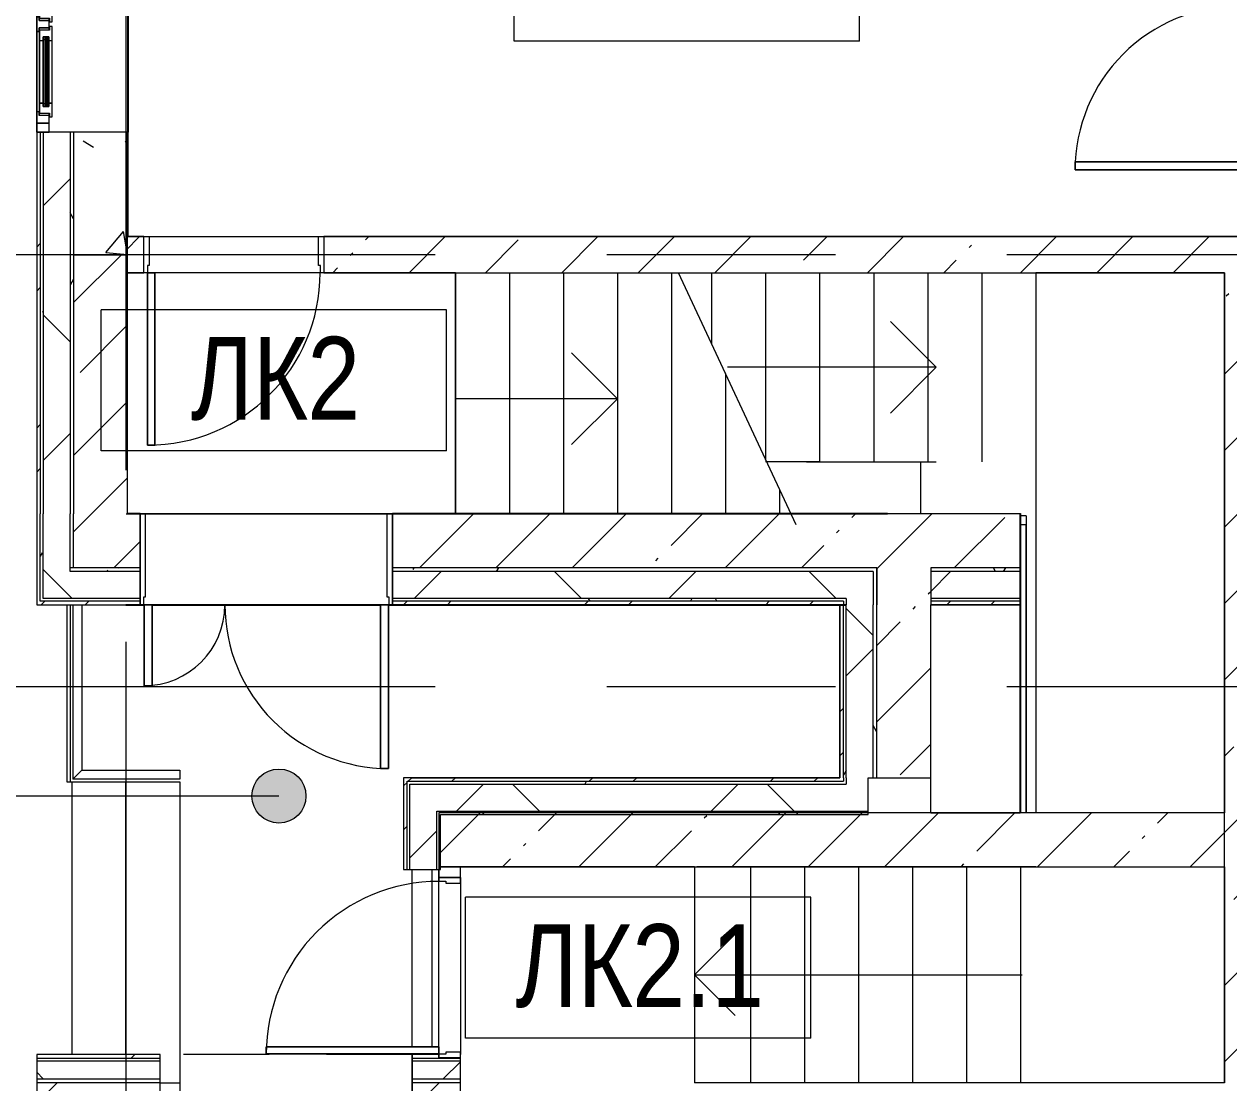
# Model space of a CAD drawing. Header units: millimetres. Extents: x 46431 to 216095, y -43515 to 31605.
# Drawn here: x 56767 to 63457, y 3917 to 9798 of the extents above; entities that cross this region are included whole.
import ezdxf

# ---------------------------------------------------------------- set-up
doc = ezdxf.new("R2010")
doc.units = ezdxf.units.MM
doc.linetypes.add('Осевые', pattern=[6350, 1270, -952.5, 3175, -952.5])
doc.linetypes.add('Сверху', pattern=[793.75, 476.25, -317.5])
for name, color, linetype, lineweight in [('Высотные отметки', 7, 'Continuous', 9), ('Двери', 7, 'Continuous', 9), ('Каркас_Импост', 7, 'Continuous', 9), ('Контуры', 7, 'Continuous', 9), ('Линии подступенков-1', 7, 'Continuous', 9), ('Линии свеса', 7, 'Continuous', 9), ('Марки вырезов', 7, 'Continuous', 9), ('Марки помещений', 7, 'Continuous', 9), ('Общие ребра', 7, 'Continuous', 9), ('Ограждение', 7, 'Continuous', 9), ('Окна', 7, 'Continuous', 9), ('Окна-1', 7, 'Continuous', 18), ('Оси-2', 7, 'Осевые', 9), ('Остекление', 7, 'Continuous', 9), ('Панель', 7, 'Continuous', 9), ('Перекрытия', 7, 'Continuous', 9), ('Поручни', 7, 'Continuous', 9), ('Сверху', 7, 'Сверху', 9), ('Стены', 7, 'Continuous', 9), ('Стены-1', 7, 'Continuous', 18), ('Фундамент несущей конструкции', 7, 'Continuous', 9), ('Черная _1 сплошная', 7, 'Continuous', 9), ('Штриховка разреза-3', 7, 'Continuous', 9)]:
    doc.layers.add(name, color=color, linetype=linetype, lineweight=lineweight)
doc.layers.add('Окна-2', color=7, linetype='Continuous', lineweight=9, true_color=0x804000)
doc.styles.add('Arial Narrow_1', font='Arial Narrow.ttf', dxfattribs={"height": 460})
pattern_1 = [(45, (0, 0), (-424.264, 424.264), [600, -100, 20, -100]), (45, (0, 424), (-424.264, 424.264), [])]
pattern_2 = [(45, (0, 0), (-502.894, 502.894), []), (45, (0, 762), (-502.894, 502.894), [])]
pattern_3 = [(0, (0, 0), (812.8, 203.2), [67.056, -542.544, 67.056, -542.544, -3251.2]), (0, (0, 0), (812.8, 203.2), [-1219.2, 67.056, -1152.144, 67.056, -542.544, -1422.4]), (0, (0, 0), (812.8, 203.2), [-3048, 67.056, -339.344, 67.056, -948.944]), (120, (304.8, 101.6), (-582.37636, 602.30545), [67.056, -542.544, 67.056, -542.544, -3251.2]), (120, (304.8, 101.6), (-582.37636, 602.30545), [-1219.2, 67.056, -1152.144, 67.056, -542.544, -1422.4]), (120, (304.8, 101.6), (-582.37636, 602.30545), [-3048, 67.056, -339.344, 67.056, -948.944]), (240, (406.4, 508), (-230.42364, -805.50545), [67.056, -542.544, 67.056, -542.544, -3251.2]), (240, (406.4, 508), (-230.42364, -805.50545), [-1219.2, 67.056, -1152.144, 67.056, -542.544, -1422.4]), (240, (406.4, 508), (-230.42364, -805.50545), [-3048, 67.056, -339.344, 67.056, -948.944])]
pattern_4 = [(45, (0, 0), (-707.107, 707.107), []), (135, (0, 0), (-707.107, -707.107), [])]

# ---------------------------------------------------------------- blocks, each defined once
blk = doc.blocks.new('Стена наружная на отм_-10_450 - Стена наружная на отм_-10_450-507337-План 1-го этажа на отм_ -6_000')
at = {"layer": 'Фундамент несущей конструкции'}
for p, q in [((57031.6, 5589.1), (57031.6, 4074.6)), ((57331.6, 4074.6), (57331.6, 5589.1))]:
    blk.add_line(p, q, dxfattribs=at)
blk = doc.blocks.new('M_Дверь-Проем - 1400 x 2100 mm-4670838-План 1-го этажа на отм_ -6_000')
at = {"layer": 'Сверху'}
for p, q in [((-708.2, 187.5), (691.8, 187.5)), ((-708.2, -187.5), (691.8, -187.5))]:
    blk.add_line(p, q, dxfattribs=at)
blk = doc.blocks.new('Дверь - Однопольная_наруж__стемалит - ДН7_21х10-8182541-План 1-го этажа на отм_ -6_000')
at = {"layer": 'Двери'}
for p, q in [((-439, 1018), (-479, 1018)), ((-479, 1018), (-479, 60)), ((-439, 60), (-439, 1018)), ((-479, 60), (-439, 60))]:
    blk.add_line(p, q, dxfattribs=at)
blk.add_arc((-479, 60), 958, 360, 90, dxfattribs=at)
at = {"layer": 'Каркас_Импост'}
for p, q in [((-480, 60), (-500, 60)), ((-500, 60), (-500, -60)), ((-480, 20), (-480, 60)), ((-470, 20), (-480, 20)), ((-470, -60), (-470, 20)), ((480, 20), (470, 20)), ((470, 20), (470, -60)), ((500, 60), (480, 60)), ((480, 60), (480, 20)), ((500, -60), (500, 60)), ((-500, -60), (-470, -60)), ((470, -60), (500, -60))]:
    blk.add_line(p, q, dxfattribs=at)
at = {"layer": 'Панель'}
for p, q in [((-479, 1018), (-439, 1018)), ((-479, 60), (-479, 1018)), ((-439, 1018), (-439, 60)), ((-439, 60), (-479, 60))]:
    blk.add_line(p, q, dxfattribs=at)
blk = doc.blocks.new('Дверь - Полуторная_наруж__остекленная - ДН5_21-14-8102253-План 1-го этажа на отм_ -6_000')
at = {"layer": 'Двери'}
for p, q in [((-634, 1161.5), (-679, 1161.5)), ((-679, 1161.5), (-679, 252.5)), ((-634, 252.5), (-634, 1161.5)), ((634, 252.5), (634, 701.5)), ((634, 701.5), (679, 701.5)), ((679, 701.5), (679, 252.5)), ((-679, 252.5), (-634, 252.5)), ((679, 252.5), (634, 252.5))]:
    blk.add_line(p, q, dxfattribs=at)
for centre, radius, start, end in [((-679, 252.5), 909, 360, 90), ((679, 252.5), 449, 90, 180)]:
    blk.add_arc(centre, radius, start, end, dxfattribs=at)
at = {"layer": 'Каркас_Импост'}
for p, q in [((-680, 252.5), (-700, 252.5)), ((-700, 252.5), (-700, -252.5)), ((-680, 207.5), (-680, 252.5)), ((-670, 207.5), (-680, 207.5)), ((-670, -252.5), (-670, 207.5)), ((680, 207.5), (670, 207.5)), ((670, 207.5), (670, -252.5)), ((700, 252.5), (680, 252.5)), ((680, 252.5), (680, 207.5)), ((700, -252.5), (700, 252.5)), ((-700, -252.5), (-670, -252.5)), ((670, -252.5), (700, -252.5))]:
    blk.add_line(p, q, dxfattribs=at)
at = {"layer": 'Панель'}
for p, q in [((-679, 1161.5), (-634, 1161.5)), ((-679, 252.5), (-679, 1161.5)), ((-634, 1161.5), (-634, 252.5)), ((634, 701.5), (634, 252.5)), ((679, 701.5), (634, 701.5)), ((679, 252.5), (679, 701.5)), ((-634, 252.5), (-679, 252.5)), ((634, 252.5), (679, 252.5))]:
    blk.add_line(p, q, dxfattribs=at)
blk = doc.blocks.new('Окно 2-Распашное - Один переплет с многокамерным стеклопакетом - 30674-99 - ОК-1 1200-1800-V13-План 1-го этажа на отм_ -6_000')
at = {"layer": 'Каркас_Импост'}
for p, q in [((-550, 252.5), (-550, 182.5)), ((-487, 252.5), (-550, 252.5)), ((-507, 182.5), (-507, 238.5)), ((-507, 238.5), (-487, 238.5)), ((-21, 238.5), (-507, 238.5)), ((-507, 182.5), (-507, 238.5)), ((-438, 236.5), (-495, 236.5)), ((-495, 236.5), (-495, 180.5)), ((-487, 238.5), (-487, 252.5)), ((-487, 252.5), (-41, 252.5)), ((-487, 238.5), (-487, 252.5)), ((-41, 238.5), (-487, 238.5)), ((-458, 184.5), (-458, 216.5)), ((-458, 216.5), (-438, 216.5)), ((-70, 216.5), (-458, 216.5)), ((-458, 216.5), (-458, 184.5)), ((-438, 216.5), (-438, 236.5)), ((-90, 236.5), (-438, 236.5)), ((-438, 236.5), (-438, 216.5)), ((-438, 216.5), (-90, 216.5)), ((-33, 236.5), (-90, 236.5)), ((-90, 236.5), (-90, 216.5)), ((-90, 236.5), (-90, 216.5)), ((-90, 216.5), (-70, 216.5)), ((-70, 216.5), (-70, 184.5)), ((-70, 216.5), (-70, 184.5)), ((41, 252.5), (-41, 252.5)), ((-41, 252.5), (-41, 238.5)), ((-41, 238.5), (-41, 252.5)), ((-41, 238.5), (-21, 238.5)), ((-33, 180.5), (-33, 236.5)), ((-21, 238.5), (-21, 182.5)), ((-21, 182.5), (-21, 238.5)), ((21, 182.5), (21, 238.5)), ((21, 238.5), (41, 238.5)), ((21, 238.5), (21, 182.5)), ((507, 238.5), (21, 238.5)), ((90, 236.5), (33, 236.5)), ((33, 236.5), (33, 180.5)), ((41, 238.5), (41, 252.5)), ((41, 252.5), (487, 252.5)), ((41, 252.5), (41, 238.5)), ((487, 238.5), (41, 238.5)), ((70, 184.5), (70, 216.5)), ((70, 216.5), (90, 216.5)), ((458, 216.5), (70, 216.5)), ((70, 184.5), (70, 216.5)), ((90, 216.5), (90, 236.5)), ((90, 216.5), (90, 236.5)), ((438, 236.5), (90, 236.5)), ((90, 216.5), (438, 216.5)), ((438, 236.5), (438, 216.5)), ((495, 236.5), (438, 236.5)), ((438, 216.5), (438, 236.5)), ((438, 216.5), (458, 216.5)), ((458, 216.5), (458, 184.5)), ((458, 184.5), (458, 216.5)), ((550, 252.5), (487, 252.5)), ((487, 252.5), (487, 238.5)), ((487, 252.5), (487, 238.5)), ((487, 238.5), (507, 238.5)), ((495, 180.5), (495, 236.5)), ((507, 238.5), (507, 182.5)), ((507, 238.5), (507, 182.5)), ((550, 182.5), (550, 252.5)), ((-550, 182.5), (-507, 182.5)), ((-495, 180.5), (-515, 180.5)), ((-515, 180.5), (-515, 166.5)), ((-515, 166.5), (-438, 166.5)), ((-495, 182.5), (-507, 182.5)), ((-438, 184.5), (-458, 184.5)), ((-458, 184.5), (-70, 184.5)), ((-438, 166.5), (-438, 184.5)), ((-90, 184.5), (-438, 184.5)), ((-438, 184.5), (-438, 166.5)), ((-438, 166.5), (-90, 166.5)), ((-70, 184.5), (-90, 184.5)), ((-90, 184.5), (-90, 166.5)), ((-90, 184.5), (-90, 166.5)), ((-90, 166.5), (-13, 166.5)), ((-21, 182.5), (-33, 182.5)), ((-13, 180.5), (-33, 180.5)), ((-21, 182.5), (21, 182.5)), ((-13, 166.5), (-13, 180.5)), ((33, 180.5), (13, 180.5)), ((13, 180.5), (13, 166.5)), ((13, 166.5), (90, 166.5)), ((33, 182.5), (21, 182.5)), ((90, 184.5), (70, 184.5)), ((70, 184.5), (458, 184.5)), ((90, 166.5), (90, 184.5)), ((90, 166.5), (90, 184.5)), ((438, 184.5), (90, 184.5)), ((90, 166.5), (438, 166.5)), ((458, 184.5), (438, 184.5)), ((438, 184.5), (438, 166.5)), ((438, 166.5), (438, 184.5)), ((438, 166.5), (515, 166.5)), ((507, 182.5), (495, 182.5)), ((515, 180.5), (495, 180.5)), ((507, 182.5), (550, 182.5)), ((515, 166.5), (515, 180.5))]:
    blk.add_line(p, q, dxfattribs=at)
at = {"layer": 'Окна'}
for p, q in [((-437.6, 252.5), (-487, 252.5)), ((-487, 252.5), (-474.6, 252.5)), ((-443, 202.5), (-443, 212.5)), ((-85, 212.5), (-443, 212.5)), ((-443, 202.5), (-85, 202.5)), ((-85, 202.5), (-85, 212.5)), ((-53.3, 252.5), (-41, 252.5)), ((53.3, 252.5), (41, 252.5)), ((85, 202.5), (85, 212.5)), ((85, 212.5), (443, 212.5)), ((443, 202.5), (85, 202.5)), ((438.2, 252.5), (487, 252.5)), ((443, 202.5), (443, 212.5)), ((487, 252.5), (474.8, 252.5)), ((-443, 188.5), (-443, 198.5)), ((-85, 198.5), (-443, 198.5)), ((-443, 188.5), (-85, 188.5)), ((-85, 188.5), (-85, 198.5)), ((85, 188.5), (85, 198.5)), ((85, 198.5), (443, 198.5)), ((443, 188.5), (85, 188.5)), ((443, 188.5), (443, 198.5))]:
    blk.add_line(p, q, dxfattribs=at)
at = {"layer": 'Окна-1'}
for p, q in [((-458, 212.5), (-458, 202.5)), ((-443, 212.5), (-458, 212.5)), ((-458, 202.5), (-443, 202.5)), ((-443, 202.5), (-443, 212.5)), ((-70, 212.5), (-85, 212.5)), ((-85, 212.5), (-85, 202.5)), ((-85, 202.5), (-70, 202.5)), ((-70, 202.5), (-70, 212.5)), ((70, 212.5), (85, 212.5)), ((70, 202.5), (70, 212.5)), ((85, 202.5), (70, 202.5)), ((85, 212.5), (85, 202.5)), ((443, 212.5), (458, 212.5)), ((443, 202.5), (443, 212.5)), ((458, 202.5), (443, 202.5)), ((458, 212.5), (458, 202.5)), ((-458, 198.5), (-458, 188.5)), ((-443, 198.5), (-458, 198.5)), ((-458, 188.5), (-443, 188.5)), ((-443, 188.5), (-443, 198.5)), ((-70, 198.5), (-85, 198.5)), ((-85, 198.5), (-85, 188.5)), ((-85, 188.5), (-70, 188.5)), ((-70, 188.5), (-70, 198.5)), ((70, 198.5), (85, 198.5)), ((70, 188.5), (70, 198.5)), ((85, 188.5), (70, 188.5)), ((85, 198.5), (85, 188.5)), ((443, 198.5), (458, 198.5)), ((443, 188.5), (443, 198.5)), ((458, 188.5), (443, 188.5)), ((458, 198.5), (458, 188.5))]:
    blk.add_line(p, q, dxfattribs=at)
at = {"layer": 'Окна-2'}
for p, q in [((-600, 252.5), (-600, 182.5)), ((-550, 252.5), (-600, 252.5)), ((-550, 182.5), (-550, 252.5)), ((550, 252.5), (-550, 252.5)), ((-550, 182.5), (-550, 252.5)), ((600, 252.5), (550, 252.5)), ((550, 252.5), (550, 182.5)), ((550, 182.5), (550, 252.5)), ((600, 182.5), (600, 252.5)), ((-600, 182.5), (-550, 182.5)), ((-550, 182.5), (-495, 182.5)), ((-33, 182.5), (33, 182.5)), ((495, 182.5), (550, 182.5)), ((550, 182.5), (600, 182.5))]:
    blk.add_line(p, q, dxfattribs=at)
at = {"layer": 'Остекление'}
for p, q in [((-70, 216.5), (-458, 216.5)), ((-458, 216.5), (-458, 212.5)), ((-458, 212.5), (-70, 212.5)), ((-70, 202.5), (-458, 202.5)), ((-458, 202.5), (-458, 198.5)), ((-70, 212.5), (-70, 216.5)), ((-70, 198.5), (-70, 202.5)), ((70, 212.5), (70, 216.5)), ((70, 216.5), (458, 216.5)), ((458, 212.5), (70, 212.5)), ((70, 198.5), (70, 202.5)), ((70, 202.5), (458, 202.5)), ((458, 216.5), (458, 212.5)), ((458, 202.5), (458, 198.5)), ((-458, 198.5), (-70, 198.5)), ((-70, 188.5), (-458, 188.5)), ((-458, 188.5), (-458, 184.5)), ((-458, 184.5), (-70, 184.5)), ((-70, 184.5), (-70, 188.5)), ((458, 198.5), (70, 198.5)), ((70, 184.5), (70, 188.5)), ((70, 188.5), (458, 188.5)), ((458, 184.5), (70, 184.5)), ((458, 188.5), (458, 184.5))]:
    blk.add_line(p, q, dxfattribs=at)
blk = doc.blocks.new('Ограждение - Ограждение-1764873-План 1-го этажа на отм_ -6_000')
at = {"layer": 'Поручни'}
for p, q in [((57036.6, 6572.1), (57086.6, 6572.1)), ((57036.6, 6572.1), (57036.6, 5604.1)), ((57086.6, 6572.1), (57086.6, 5654.1)), ((57036.6, 5604.1), (57086.6, 5654.1)), ((57086.6, 5654.1), (57036.6, 5604.1)), ((57086.6, 5654.1), (57631.6, 5654.1)), ((57631.6, 5654.1), (57631.6, 5604.1)), ((57631.6, 5604.1), (57036.6, 5604.1))]:
    blk.add_line(p, q, dxfattribs=at)
blk = doc.blocks.new('Дверь - Однопольная - ДВ1__21х10-7160107-План 1-го этажа на отм_ -6_000')
at = {"layer": 'Двери'}
for p, q in [((-479, -100), (-439, -100)), ((-479, -1058), (-479, -100)), ((-439, -100), (-439, -1058)), ((-439, -1058), (-479, -1058))]:
    blk.add_line(p, q, dxfattribs=at)
blk.add_arc((-479, -100), 958, 270, 0, dxfattribs=at)
at = {"layer": 'Каркас_Импост'}
for p, q in [((-500, 100), (-470, 100)), ((-500, -100), (-500, 100)), ((-470, 100), (-470, -60)), ((470, 100), (500, 100)), ((470, -60), (470, 100)), ((500, 100), (500, -100)), ((-480, -60), (-480, -100)), ((-470, -60), (-480, -60)), ((480, -60), (470, -60)), ((480, -100), (480, -60)), ((-480, -100), (-500, -100)), ((500, -100), (480, -100))]:
    blk.add_line(p, q, dxfattribs=at)
at = {"layer": 'Панель'}
for p, q in [((-439, -100), (-479, -100)), ((-479, -100), (-479, -1058)), ((-439, -1058), (-439, -100)), ((-479, -1058), (-439, -1058))]:
    blk.add_line(p, q, dxfattribs=at)
blk = doc.blocks.new('Дверь - Полуторная_001 - ДВ20_21-15-7172222-План 1-го этажа на отм_ -6_000')
at = {"layer": 'Двери'}
for p, q in [((-684, 969), (-729, 969)), ((-729, 969), (-729, 60)), ((-684, 60), (-684, 969)), ((684, 60), (684, 609)), ((684, 609), (729, 609)), ((729, 609), (729, 60)), ((-729, 60), (-684, 60)), ((729, 60), (684, 60))]:
    blk.add_line(p, q, dxfattribs=at)
for centre, radius, start, end in [((-729, 60), 909, 360, 90), ((729, 60), 549, 90, 180)]:
    blk.add_arc(centre, radius, start, end, dxfattribs=at)
at = {"layer": 'Каркас_Импост'}
for p, q in [((-730, 60), (-750, 60)), ((-750, 60), (-750, -60)), ((-730, 15), (-730, 60)), ((-720, 15), (-730, 15)), ((-720, -60), (-720, 15)), ((730, 15), (720, 15)), ((720, 15), (720, -60)), ((750, 60), (730, 60)), ((730, 60), (730, 15)), ((750, -60), (750, 60)), ((-750, -60), (-720, -60)), ((720, -60), (750, -60))]:
    blk.add_line(p, q, dxfattribs=at)
at = {"layer": 'Панель'}
for p, q in [((-729, 969), (-684, 969)), ((-729, 60), (-729, 969)), ((-684, 969), (-684, 60)), ((684, 609), (684, 60)), ((729, 609), (684, 609)), ((729, 60), (729, 609)), ((-684, 60), (-729, 60)), ((684, 60), (729, 60))]:
    blk.add_line(p, q, dxfattribs=at)
blk = doc.blocks.new('Марка помещения_Р - Марка помещения-4575829-План 1-го этажа на отм_ -6_000')
at = {"layer": 'Марки помещений'}
for p, q in [((-4.79375, -1.95625), (-4.79375, 1.95625)), ((4.79375, 1.95625), (-4.79375, 1.95625)), ((4.79375, -1.95625), (4.79375, 1.95625)), ((4.79375, -1.95625), (-4.79375, -1.95625))]:
    blk.add_line(p, q, dxfattribs=at)

msp = doc.modelspace()

# ---------------------------------------------------------------- hatches: boundary and pattern name
at = {"layer": 'Высотные отметки'}
h = msp.add_hatch(color=256, dxfattribs=at)
edge = h.paths.add_edge_path(flags=0)
edge.add_arc((58181.7, 5510.4), 150, 0, 360)
at = {"layer": 'Штриховка разреза-3'}
h = msp.add_hatch(dxfattribs=at)
h.set_pattern_fill('FP_3', color=256, style=0, pattern_type=2)
h.set_pattern_definition(pattern_2)
h.paths.add_polyline_path([(56856.6, 8517.1), (56856.6, 9197.1), (56836.6, 9197.1), (56836.6, 8517.1)], flags=0)
h.paths.add_polyline_path([(56856.6, 10397.1), (56856.6, 11017.1), (56836.6, 11017.1), (56836.6, 10397.1)], flags=0)
h = msp.add_hatch(dxfattribs=at)
h.set_pattern_fill('FP_6', color=256, style=0, pattern_type=2)
h.set_pattern_definition(pattern_4)
h.paths.add_polyline_path([(56871.6, 8517.1), (57021.6, 8517.1), (57021.6, 9197.1), (56871.6, 9197.1), (56871.6, 8800.5)], flags=0)
h.paths.add_polyline_path([(57021.6, 10397.1), (57021.6, 11017.1), (56871.6, 11017.1), (56871.6, 10397.1)], flags=0)
h = msp.add_hatch(dxfattribs=at)
h.set_pattern_fill('FP_5', color=256, style=0, pattern_type=2)
h.set_pattern_definition(pattern_3)
h.paths.add_polyline_path([(57041.6, 8517.1), (57041.6, 9197.1), (57021.6, 9197.1), (57021.6, 8517.1)], flags=0)
h.paths.add_polyline_path([(57021.6, 10397.1), (57041.6, 10397.1), (57041.6, 11017.1), (57021.6, 11017.1), (57021.6, 10640.6)], flags=0)
h = msp.add_hatch(dxfattribs=at)
h.set_pattern_fill('FP_7', color=256, style=0, pattern_type=2)
h.set_pattern_definition([(50, (0, 0), (1457.472, -127.512), [152.4, -1676.4]), (355, (0, 0), (-281.942, 1528.454), [121.92, -1341.12]), (100.451, (121.5, -10.6), (1175.54, 1400.933), [129.52, -1424.72]), (46.184, (0, 406.4), (2168.63, -336.34), [228.6, -2514.6]), (96.636, (180.7, 378.4), (1899.22, 1979.42), [194.28, -2137.08]), (351.184, (0, 406.4), (1899.24, 1979.4), [182.88, -2011.68]), (21, (203.2, 304.8), (1212.915, -818.121), [152.4, -1676.4]), (326, (203.2, 304.8), (494.417, 1473.504), [121.92, -1341.12]), (71.451, (304.3, 236.6), (1707.337, 655.37), [129.52, -1424.72]), (37.5, (0, 0), (24.7094, 676.4402), [67.056, -1257.808, 67.056, -1294.384, -1346.2]), (37.5, (0, 0), (24.7094, 676.4402), [-2686.304, 67.056, -1279.144]), (7.5, (0, 0), (534.558, 801.444), [67.056, -709.168, 67.056, -1227.328, -513.08]), (7.5, (0, 0), (534.558, 801.444), [-2070.608, 67.056, -446.024]), (327.5, (-453.14, 0), (1084.7275, -45.831), [67.056, -440.944, 67.056, -1517.904, -2103.12]), (327.5, (-453.14, 0), (1084.7275, -45.831), [-2092.96, 67.056, -2036.064]), (317.5, (-656.3, 0), (1185.035, 203.414), [67.056, -593.344, 67.056, -985.52, -1493.52]), (317.5, (-656.3, 0), (1185.035, 203.414), [-1712.976, 67.056, -1426.464])])
h.paths.add_polyline_path([(57341.6, 8517.1), (57341.6, 9197.1), (57041.6, 9197.1), (57041.6, 8517.1)], flags=0)
h.paths.add_polyline_path([(57291.1, 10397.1), (57341.6, 10397.1), (57341.6, 11017.1), (57041.6, 11017.1), (57041.6, 10397.1)], flags=0)
h = msp.add_hatch(dxfattribs=at)
h.set_pattern_fill('FP_4', color=256, style=0, pattern_type=2)
h.set_pattern_definition(pattern_1)
h.paths.add_polyline_path([(58431.6, 8417.1), (63431.6, 8417.1), (63431.6, 8617.1), (58431.6, 8617.1)], flags=0)
h.paths.add_polyline_path([(57331.6, 8417.1), (57431.6, 8417.1), (57431.6, 8617.1), (57331.6, 8617.1)], flags=0)
h = msp.add_hatch(dxfattribs=at)
h.set_pattern_fill('FP_4', color=256, style=0, pattern_type=2)
h.set_pattern_definition(pattern_1)
h.paths.add_polyline_path([(63606.6, 3717.1), (63631.6, 3717.1), (63631.6, 8617.1), (63431.6, 8617.1), (63431.6, 3717.1), (63506.6, 3717.1)], flags=0)
h = msp.add_hatch(dxfattribs=at)
h.set_pattern_fill('FP_3', color=256, style=0, pattern_type=2)
h.set_pattern_definition(pattern_2)
h.paths.add_polyline_path([(56856.6, 6592.1), (56856.6, 8517.1), (56836.6, 8517.1), (56836.6, 6592.1)], flags=0)
h = msp.add_hatch(dxfattribs=at)
h.set_pattern_fill('FP_5', color=256, style=0, pattern_type=2)
h.set_pattern_definition(pattern_3)
h.paths.add_polyline_path([(56871.6, 6607.1), (56871.6, 8517.1), (56856.6, 8517.1), (56856.6, 6607.1)], flags=0)
h = msp.add_hatch(dxfattribs=at)
h.set_pattern_fill('FP_6', color=256, style=0, pattern_type=2)
h.set_pattern_definition(pattern_4)
h.paths.add_polyline_path([(57021.6, 6757.1), (57021.6, 8517.1), (56871.6, 8517.1), (56871.6, 6757.1)], flags=0)
h = msp.add_hatch(dxfattribs=at)
h.set_pattern_fill('FP_5', color=256, style=0, pattern_type=2)
h.set_pattern_definition(pattern_3)
h.paths.add_polyline_path([(57041.6, 6777.1), (57041.6, 8517.1), (57021.6, 8517.1), (57021.6, 6777.1)], flags=0)
h = msp.add_hatch(dxfattribs=at)
h.set_pattern_fill('FP_4', color=256, style=0, pattern_type=2)
h.set_pattern_definition(pattern_1)
h.paths.add_polyline_path([(57341.6, 7077.1), (57341.6, 8517.1), (57041.6, 8517.1), (57041.6, 7077.1), (57291.1, 7077.1)], flags=0)
h = msp.add_hatch(dxfattribs=at)
h.set_pattern_fill('FP_4', color=256, style=0, pattern_type=2)
h.set_pattern_definition(pattern_1)
h.paths.add_polyline_path([(61801.6, 6777.1), (62297.1, 6777.1), (62297.1, 7077.1), (58811.6, 7077.1), (58811.6, 6777.1), (61529, 6777.1)], flags=0)
h.paths.add_polyline_path([(57291.1, 6777.1), (57411.6, 6777.1), (57411.6, 7077.1), (57041.6, 7077.1), (57041.6, 6777.1)], flags=0)
h = msp.add_hatch(dxfattribs=at)
h.set_pattern_fill('FP_6', color=256, style=0, pattern_type=2)
h.set_pattern_definition(pattern_4)
h.paths.add_polyline_path([(61801.6, 6607.1), (62297.1, 6607.1), (62297.1, 6757.1), (61801.6, 6757.1)], flags=0)
h.paths.add_polyline_path([(60681.4, 6607.1), (61481.6, 6607.1), (61481.6, 6757.1), (58811.6, 6757.1), (58811.6, 6607.1), (59833.9, 6607.1)], flags=0)
h.paths.add_polyline_path([(56871.6, 6607.1), (57411.6, 6607.1), (57411.6, 6757.1), (56871.6, 6757.1)], flags=0)
h = msp.add_hatch(dxfattribs=at)
h.set_pattern_fill('FP_5', color=256, style=0, pattern_type=2)
h.set_pattern_definition(pattern_3)
h.paths.add_polyline_path([(61801.6, 6757.1), (62297.1, 6757.1), (62297.1, 6777.1), (61801.6, 6777.1)], flags=0)
h.paths.add_polyline_path([(57291.1, 6757.1), (57411.6, 6757.1), (57411.6, 6777.1), (57021.6, 6777.1), (57021.6, 6757.1)], flags=0)
h.paths.add_polyline_path([(61501.6, 6757.1), (61501.6, 6777.1), (58811.6, 6777.1), (58811.6, 6757.1), (61481.6, 6757.1)], flags=0)
h = msp.add_hatch(dxfattribs=at)
h.set_pattern_fill('FP_5', color=256, style=0, pattern_type=2)
h.set_pattern_definition(pattern_3)
h.paths.add_polyline_path([(61481.6, 5612.1), (61501.6, 5612.1), (61501.6, 6757.1), (61481.6, 6757.1), (61481.6, 6347)], flags=0)
h = msp.add_hatch(dxfattribs=at)
h.set_pattern_fill('FP_4', color=256, style=0, pattern_type=2)
h.set_pattern_definition(pattern_1)
h.paths.add_polyline_path([(61801.6, 5612.1), (61801.6, 6777.1), (61501.6, 6777.1), (61501.6, 5612.1), (61529, 5612.1)], flags=0)
h = msp.add_hatch(dxfattribs=at)
h.set_pattern_fill('FP_3', color=256, style=0, pattern_type=2)
h.set_pattern_definition(pattern_2)
h.paths.add_polyline_path([(56836.6, 6572.1), (57411.6, 6572.1), (57411.6, 6592.1), (56836.6, 6592.1)], flags=0)
h.paths.add_polyline_path([(62297.1, 6572.1), (62297.1, 6592.1), (61801.6, 6592.1), (61801.6, 6572.1)], flags=0)
h.paths.add_polyline_path([(58811.6, 6572.1), (61316.6, 6572.1), (61316.6, 6592.1), (58811.6, 6592.1)], flags=0)
h = msp.add_hatch(dxfattribs=at)
h.set_pattern_fill('FP_5', color=256, style=0, pattern_type=2)
h.set_pattern_definition(pattern_3)
h.paths.add_polyline_path([(56856.6, 6592.1), (57411.6, 6592.1), (57411.6, 6607.1), (56856.6, 6607.1)], flags=0)
h.paths.add_polyline_path([(62297.1, 6592.1), (62297.1, 6607.1), (61801.6, 6607.1), (61801.6, 6592.1)], flags=0)
h.paths.add_polyline_path([(58811.6, 6592.1), (61331.6, 6592.1), (61331.6, 6607.1), (58811.6, 6607.1)], flags=0)
h = msp.add_hatch(dxfattribs=at)
h.set_pattern_fill('FP_3', color=256, style=0, pattern_type=2)
h.set_pattern_definition(pattern_2)
h.paths.add_polyline_path([(61296.6, 5612.1), (61316.6, 5612.1), (61316.6, 6572.1), (61296.6, 6572.1), (61296.6, 6347)], flags=0)
h = msp.add_hatch(dxfattribs=at)
h.set_pattern_fill('FP_5', color=256, style=0, pattern_type=2)
h.set_pattern_definition(pattern_3)
h.paths.add_polyline_path([(61316.6, 5592.1), (61331.6, 5592.1), (61331.6, 6592.1), (61316.6, 6592.1), (61316.6, 5612.1)], flags=0)
h = msp.add_hatch(dxfattribs=at)
h.set_pattern_fill('FP_6', color=256, style=0, pattern_type=2)
h.set_pattern_definition(pattern_4)
h.paths.add_polyline_path([(61453.7, 5577.1), (61453.7, 5612.1), (61481.6, 5612.1), (61481.6, 6607.1), (61331.6, 6607.1), (61331.6, 5577.1)], flags=0)
h = msp.add_hatch(dxfattribs=at)
h.set_pattern_fill('FP_3', color=256, style=0, pattern_type=2)
h.set_pattern_definition(pattern_2)
h.paths.add_polyline_path([(58873.1, 5102.1), (58893.1, 5102.1), (58893.1, 5612.1), (58873.1, 5612.1), (58873.1, 5120.2)], flags=0)
h = msp.add_hatch(dxfattribs=at)
h.set_pattern_fill('FP_3', color=256, style=0, pattern_type=2)
h.set_pattern_definition(pattern_2)
h.paths.add_polyline_path([(58986.3, 5592.1), (61316.6, 5592.1), (61316.6, 5612.1), (58893.1, 5612.1), (58893.1, 5592.1), (58908.1, 5592.1)], flags=0)
h = msp.add_hatch(dxfattribs=at)
h.set_pattern_fill('FP_5', color=256, style=0, pattern_type=2)
h.set_pattern_definition(pattern_3)
h.paths.add_polyline_path([(59833.9, 5577.1), (61331.6, 5577.1), (61331.6, 5592.1), (58908.1, 5592.1), (58908.1, 5577.1), (59078.1, 5577.1)], flags=0)
h = msp.add_hatch(dxfattribs=at)
h.set_pattern_fill('FP_6', color=256, style=0, pattern_type=2)
h.set_pattern_definition(pattern_4)
h.paths.add_polyline_path([(59058.1, 5102.1), (59058.1, 5577.1), (58908.1, 5577.1), (58908.1, 5102.1), (58986.3, 5102.1)], flags=0)
h = msp.add_hatch(dxfattribs=at)
h.set_pattern_fill('FP_6', color=256, style=0, pattern_type=2)
h.set_pattern_definition(pattern_4)
h.paths.add_polyline_path([(59058.1, 5427.1), (61453.7, 5427.1), (61453.7, 5577.1), (59058.1, 5577.1)], flags=0)
h = msp.add_hatch(dxfattribs=at)
h.set_pattern_fill('FP_5', color=256, style=0, pattern_type=2)
h.set_pattern_definition(pattern_3)
h.paths.add_polyline_path([(59833.9, 5407.1), (61453.7, 5407.1), (61453.7, 5427.1), (59078.1, 5427.1), (59078.1, 5407.1)], flags=0)
h = msp.add_hatch(dxfattribs=at)
h.set_pattern_fill('FP_4', color=256, style=0, pattern_type=2)
h.set_pattern_definition(pattern_1)
h.paths.add_polyline_path([(63431.6, 5117.1), (63429.6, 5417.1), (59069.1, 5417.1), (59069.1, 5117.1), (63224.2, 5117.1)], flags=0)
h = msp.add_hatch(dxfattribs=at)
h.set_pattern_fill('FP_3', color=256, style=0, pattern_type=2)
h.set_pattern_definition(pattern_2)
h.paths.add_polyline_path([(59189.1, 4054.6), (59189.1, 4057.2), (59069.1, 4057.2), (59069.1, 4074.6), (58921.6, 4074.6), (58921.6, 4054.6), (58986.3, 4054.6)], flags=0)
h.paths.add_polyline_path([(56836.6, 4054.6), (57521.6, 4054.6), (57521.6, 4074.6), (56836.6, 4074.6)], flags=0)
h = msp.add_hatch(dxfattribs=at)
h.set_pattern_fill('FP_6', color=256, style=0, pattern_type=2)
h.set_pattern_definition(pattern_4)
h.paths.add_polyline_path([(58986.3, 3939.6), (59189.1, 3939.6), (59189.1, 4039.6), (58921.6, 4039.6), (58921.6, 3939.6)], flags=0)
h.paths.add_polyline_path([(56836.6, 3939.6), (57521.6, 3939.6), (57521.6, 4039.6), (56836.6, 4039.6)], flags=0)
h = msp.add_hatch(dxfattribs=at)
h.set_pattern_fill('FP_4', color=256, style=0, pattern_type=2)
h.set_pattern_definition(pattern_1)
h.paths.add_polyline_path([(59189.1, 3719.6), (59189.1, 3919.6), (58921.6, 3919.6), (58921.6, 3719.6)], flags=0)
h.paths.add_polyline_path([(57021.6, 3719.6), (57521.6, 3719.6), (57521.6, 3919.6), (56836.6, 3919.6), (56836.6, 3719.6)], flags=0)

# ---------------------------------------------------------------- linework, layer by layer
at = {"layer": 'Высотные отметки'}
msp.add_line((58181.7, 5510.4), (55120.2, 5510.4), dxfattribs=at)
msp.add_circle((58181.7, 5510.4), 150, dxfattribs=at)
at = {"layer": 'Контуры'}
for p, q in [((59161.6, 8417.1), (59161.6, 7077.1)), ((59161.6, 8417.1), (60400.8, 8417.1)), ((59161.6, 8417.1), (62384.1, 8417.1)), ((63431.6, 8417.1), (62384.1, 8417.1)), ((62384.1, 8417.1), (62384.1, 7367.1)), ((63431.6, 3917.1), (63431.6, 8417.1)), ((62384.1, 7367.1), (62384.1, 5417.1)), ((57331.6, 5589.1), (57331.6, 5417.1)), ((62301.6, 5117.1), (60501.6, 5117.1)), ((62384.1, 5117.1), (62301.6, 5117.1)), ((62301.6, 3917.1), (62301.6, 5117.1))]:
    msp.add_line(p, q, dxfattribs=at)
at = {"layer": 'Линии подступенков-1'}
for p, q in [((59161.6, 8417.1), (59161.6, 7077.1)), ((59461.6, 8417.1), (59461.6, 7077.1)), ((59761.6, 8417.1), (59761.6, 7077.1)), ((60061.6, 8417.1), (60061.6, 7077.1)), ((60361.6, 8417.1), (60361.6, 7077.1)), ((60584.1, 8417.1), (60584.1, 8024)), ((60884.1, 8417.1), (60884.1, 7380.7)), ((61184.1, 8417.1), (61184.1, 7367.1)), ((61484.1, 8417.1), (61484.1, 7367.1)), ((61784.1, 8417.1), (61784.1, 7367.1)), ((62084.1, 8417.1), (62084.1, 7367.1)), ((62384.1, 8417.1), (62384.1, 7367.1)), ((60661.6, 7857.8), (60661.6, 7077.1)), ((60961.6, 7214.4), (60961.6, 7077.1)), ((60801.6, 3917.1), (60801.6, 5117.1)), ((61101.6, 3917.1), (61101.6, 5117.1)), ((61401.6, 3917.1), (61401.6, 5117.1)), ((61701.6, 3917.1), (61701.6, 5117.1)), ((62001.6, 3917.1), (62001.6, 5117.1)), ((62301.6, 3917.1), (62301.6, 5117.1))]:
    msp.add_line(p, q, dxfattribs=at)
at = {"layer": 'Линии свеса'}
for p, q in [((59461.6, 8417.1), (59461.6, 7077.1)), ((59761.6, 8417.1), (59761.6, 7077.1)), ((60061.6, 8417.1), (60061.6, 7077.1)), ((60361.6, 8417.1), (60361.6, 7077.1)), ((60584.1, 8417.1), (60584.1, 8024)), ((60884.1, 8417.1), (60884.1, 7380.7)), ((61184.1, 8417.1), (61184.1, 7367.1)), ((61484.1, 8417.1), (61484.1, 7367.1)), ((61784.1, 8417.1), (61784.1, 7367.1)), ((60661.6, 7857.8), (60661.6, 7077.1)), ((60961.6, 7214.4), (60961.6, 7077.1)), ((60801.6, 3917.1), (60801.6, 5117.1)), ((61101.6, 3917.1), (61101.6, 5117.1)), ((61401.6, 3917.1), (61401.6, 5117.1)), ((61701.6, 3917.1), (61701.6, 5117.1)), ((62001.6, 3917.1), (62001.6, 5117.1))]:
    msp.add_line(p, q, dxfattribs=at)
at = {"layer": 'Марки вырезов'}
msp.add_line((61053.6, 7017.1), (60400.8, 8417.1), dxfattribs=at)
at = {"layer": 'Общие ребра'}
for p, q in [((56856.6, 9197.1), (56856.6, 8517.1)), ((56871.6, 9197.1), (56871.6, 8517.1)), ((57021.6, 9197.1), (57021.6, 8517.1)), ((57041.6, 9197.1), (57041.6, 8517.1)), ((57341.6, 8617.1), (57341.6, 9197.1)), ((57341.6, 9197.1), (57341.6, 8617.1)), ((57431.6, 8617.1), (57343.6, 8617.1)), ((63431.6, 8617.1), (58431.6, 8617.1)), ((56856.6, 8517.1), (56856.6, 7077.1)), ((56871.6, 8517.1), (56871.6, 7077.1)), ((57021.6, 8517.1), (57021.6, 7077.1)), ((57341.6, 8517.1), (57041.6, 8517.1)), ((57041.6, 8517.1), (57041.6, 7077.1)), ((57041.6, 8517.1), (57341.6, 8517.1)), ((57341.6, 7079.1), (57341.6, 8417.1)), ((57343.6, 8417.1), (57431.6, 8417.1)), ((58431.6, 8417.1), (63430.6, 8417.1)), ((56836.6, 7077.1), (56836.6, 6592.1)), ((56856.6, 6607.1), (56856.6, 7077.1)), ((56871.6, 6757.1), (56871.6, 7077.1)), ((57021.6, 6777.1), (57021.6, 7077.1)), ((57041.6, 6777.1), (57041.6, 7077.1)), ((57341.6, 7079.1), (57341.6, 7077.1)), ((57343.6, 7077.1), (57341.6, 7077.1)), ((57341.6, 7077.1), (57343.6, 7077.1)), ((57411.6, 7077.1), (57343.6, 7077.1)), ((57343.6, 7077.1), (57411.6, 7077.1)), ((61561.6, 7077.1), (58811.6, 7077.1)), ((58811.6, 7077.1), (61561.6, 7077.1)), ((56871.6, 6607.1), (56871.6, 6757.1)), ((57021.6, 6757.1), (57021.6, 6777.1)), ((57411.6, 6757.1), (57021.6, 6757.1)), ((57411.6, 6777.1), (57041.6, 6777.1)), ((61501.6, 6777.1), (58811.6, 6777.1)), ((61481.6, 6757.1), (58811.6, 6757.1)), ((61481.6, 6757.1), (61481.6, 6607.1)), ((61501.6, 6777.1), (61501.6, 6757.1)), ((61501.6, 6757.1), (61501.6, 6572.1)), ((62297.1, 6777.1), (61801.6, 6777.1)), ((61801.6, 6777.1), (61801.6, 6757.1)), ((62297.1, 6757.1), (61801.6, 6757.1)), ((61801.6, 6757.1), (61801.6, 6607.1)), ((56856.6, 6592.1), (56856.6, 6607.1)), ((57411.6, 6592.1), (56856.6, 6592.1)), ((57411.6, 6607.1), (56871.6, 6607.1)), ((61331.6, 6607.1), (58811.6, 6607.1)), ((61316.6, 6592.1), (58811.6, 6592.1)), ((61316.6, 6592.1), (61316.6, 6572.1)), ((61316.6, 5612.1), (61316.6, 6572.1)), ((61331.6, 6607.1), (61331.6, 6592.1)), ((61331.6, 6592.1), (61331.6, 6572.1)), ((61331.6, 5612.1), (61331.6, 6572.1)), ((61481.6, 6607.1), (61481.6, 6572.1)), ((61481.6, 5612.1), (61481.6, 6572.1)), ((61501.6, 5612.1), (61501.6, 6572.1)), ((62297.1, 6607.1), (61801.6, 6607.1)), ((61801.6, 6607.1), (61801.6, 6592.1)), ((62297.1, 6592.1), (61801.6, 6592.1)), ((61801.6, 6592.1), (61801.6, 6572.1)), ((58893.1, 5592.1), (58908.1, 5592.1)), ((58893.1, 5102.1), (58893.1, 5592.1)), ((58908.1, 5592.1), (59078.1, 5592.1)), ((58908.1, 5577.1), (59058.1, 5577.1)), ((58908.1, 5102.1), (58908.1, 5577.1)), ((59058.1, 5577.1), (59078.1, 5577.1)), ((59078.1, 5592.1), (61316.6, 5592.1)), ((59078.1, 5577.1), (61331.6, 5577.1)), ((61316.6, 5612.1), (61316.6, 5592.1)), ((61331.6, 5612.1), (61331.6, 5592.1)), ((61331.6, 5592.1), (61331.6, 5577.1)), ((59058.1, 5427.1), (59078.1, 5427.1)), ((59058.1, 5102.1), (59058.1, 5427.1)), ((59078.1, 5427.1), (61453.7, 5427.1)), ((59189.1, 5117.1), (63431.6, 5117.1)), ((59189.1, 5057.2), (59189.1, 5115.1)), ((56836.6, 4054.6), (57521.6, 4054.6)), ((56836.6, 4039.6), (57521.6, 4039.6)), ((58921.6, 4054.6), (59189.1, 4054.6)), ((58921.6, 4039.6), (59189.1, 4039.6)), ((56836.6, 3939.6), (57521.6, 3939.6)), ((56836.6, 3919.6), (57521.6, 3919.6)), ((58921.6, 3939.6), (59189.1, 3939.6)), ((58921.6, 3919.6), (59189.1, 3919.6))]:
    msp.add_line(p, q, dxfattribs=at)
at = {"layer": 'Оси-2'}
for p, q in [((57331.6, 25417.1), (57331.6, -41733.9)), ((150171.6, 8517.1), (50527.1, 8517.1)), ((150171.6, 6117.1), (50527.1, 6117.1))]:
    msp.add_line(p, q, dxfattribs=at)
at = {"layer": 'Перекрытия'}
for p, q in [((57341.6, 11017.1), (57341.6, 8617.1)), ((57341.6, 8617.1), (63511.6, 8617.1)), ((59161.6, 8417.1), (57341.6, 8417.1)), ((59161.6, 8417.1), (61744.1, 8417.1)), ((59161.6, 8417.1), (63431.6, 8417.1)), ((59161.6, 7077.1), (59161.6, 8417.1)), ((61744.1, 7367.1), (61744.1, 7077.1)), ((57333.6, 7077.1), (59161.6, 7077.1)), ((62331.6, 7017.1), (62297.1, 7017.1)), ((62331.6, 5417.1), (62331.6, 7017.1)), ((57411.6, 6777.1), (57021.6, 6777.1)), ((61501.6, 6777.1), (58811.6, 6777.1)), ((61501.6, 5612.1), (61501.6, 6777.1)), ((57003.6, 6572.1), (57003.6, 5589.1)), ((57036.6, 6570.1), (57021.6, 6570.1)), ((57021.6, 6570.1), (57021.6, 5589.1)), ((57432.6, 6570.1), (57086.6, 6570.1)), ((58745.6, 6570.1), (57477.6, 6570.1)), ((61296.6, 6570.1), (58790.6, 6570.1)), ((61296.6, 5612.1), (61296.6, 6570.1)), ((57003.6, 5589.1), (57631.6, 5589.1)), ((57021.6, 5589.1), (57631.6, 5589.1)), ((57331.6, 5589.1), (57331.6, 4074.6)), ((57631.6, 5589.1), (57631.6, 3699.6)), ((57631.6, 5589.1), (57631.6, 3699.6)), ((58921.6, 5612.1), (61296.6, 5612.1)), ((57031.7, 5417.1), (57031.7, 4074.6)), ((58921.6, 4118.2), (58921.6, 5102.1)), ((59031.6, 5102.1), (59031.6, 4118.2)), ((59069.1, 4057.2), (59069.1, 5102.1)), ((59078.1, 5117.1), (62331.6, 5117.1)), ((60489.1, 5117.1), (59078.1, 5117.1)), ((58921.6, 2779.6), (58921.6, 4078.2)), ((59031.6, 4078.2), (59031.6, 4074.6)), ((57521.6, 3917.1), (57631.6, 3917.1)), ((63431.6, 3917.1), (60489.1, 3917.1))]:
    msp.add_line(p, q, dxfattribs=at)
at = {"layer": 'Стены'}
for p, q in [((56836.6, 9197.1), (56836.6, 10397.1)), ((57343.6, 10397.1), (57343.6, 9197.1)), ((57341.6, 9197.1), (56836.6, 9197.1)), ((57343.6, 9197.1), (57341.6, 9197.1)), ((57431.6, 8617.1), (58431.6, 8617.1)), ((57431.6, 8417.1), (57431.6, 8617.1)), ((58431.6, 8617.1), (58431.6, 8417.1)), ((58431.6, 8417.1), (57431.6, 8417.1)), ((57411.6, 7077.1), (57411.6, 7079.1)), ((57411.6, 7079.1), (58811.6, 7079.1)), ((57411.6, 6572.1), (57411.6, 7077.1)), ((58811.6, 7079.1), (58811.6, 7077.1)), ((58811.6, 7077.1), (58811.6, 6572.1)), ((61561.6, 7079.1), (61561.6, 7077.1)), ((61561.6, 7079.1), (62299.1, 7079.1)), ((62299.1, 7077.1), (61561.6, 7077.1)), ((62297.1, 5417.1), (62297.1, 7077.1)), ((62299.1, 7077.1), (62297.1, 7077.1)), ((62331.6, 7067.1), (62297.1, 7067.1)), ((62299.1, 7079.1), (62299.1, 7077.1)), ((62299.1, 7077.1), (62299.1, 5417.1)), ((62331.6, 7067.1), (62331.6, 5417.1)), ((58811.6, 6572.1), (57411.6, 6572.1)), ((62297.1, 6572.1), (61801.6, 6572.1)), ((62297.1, 6572.1), (62297.1, 5417.1)), ((61453.7, 5612.1), (61801.6, 5612.1)), ((61801.6, 5417.1), (61801.6, 5612.1)), ((61801.6, 5417.1), (62297.1, 5417.1)), ((59069.1, 4074.6), (59069.1, 5057.2)), ((59069.1, 5057.2), (59189.1, 5057.2)), ((59189.1, 5057.2), (59189.1, 4074.6))]:
    msp.add_line(p, q, dxfattribs=at)
at = {"layer": 'Стены-1'}
for p, q in [((57341.6, 9197.1), (56836.6, 9197.1)), ((56836.6, 9197.1), (56836.6, 8517.1)), ((57343.6, 9197.1), (57341.6, 9197.1)), ((57343.6, 8619.1), (57343.6, 9197.1)), ((57343.6, 8617.1), (57331.6, 8617.1)), ((57331.6, 8617.1), (57331.6, 8417.1)), ((57341.6, 8517.1), (57341.6, 8617.1)), ((57341.6, 8617.1), (57343.6, 8617.1)), ((57431.6, 8417.1), (57431.6, 8617.1)), ((58431.6, 8617.1), (58431.6, 8417.1)), ((63511.6, 8617.1), (63431.6, 8617.1)), ((56836.6, 8517.1), (56836.6, 7077.1)), ((57341.6, 8417.1), (57341.6, 8517.1)), ((57331.6, 8417.1), (57343.6, 8417.1)), ((63430.6, 8417.1), (63431.6, 8417.1)), ((63431.6, 8417.1), (63431.6, 5417.1)), ((56836.6, 7077.1), (56836.6, 6592.1)), ((57411.6, 7079.1), (57341.6, 7079.1)), ((57411.6, 7077.1), (57411.6, 7079.1)), ((57411.6, 6572.1), (57411.6, 7077.1)), ((61561.6, 7079.1), (58811.6, 7079.1)), ((58811.6, 7079.1), (58811.6, 7077.1)), ((58811.6, 7077.1), (58811.6, 6572.1)), ((61561.6, 7077.1), (61561.6, 7079.1)), ((62297.1, 7077.1), (61561.6, 7077.1)), ((62297.1, 6572.1), (62297.1, 7077.1)), ((56836.6, 6592.1), (56836.6, 6572.1)), ((56836.6, 6572.1), (57411.6, 6572.1)), ((61327.7, 6572.1), (57331.6, 6572.1)), ((57331.6, 6572.1), (57331.6, 6570.1)), ((57331.6, 6570.1), (57432.6, 6570.1)), ((57477.6, 6570.1), (58745.6, 6570.1)), ((58790.6, 6570.1), (61327.7, 6570.1)), ((58811.6, 6572.1), (61296.6, 6572.1)), ((61296.6, 6572.1), (61296.6, 5612.1)), ((61327.7, 6570.1), (61327.7, 6572.1)), ((61801.6, 6572.1), (62297.1, 6572.1)), ((61801.6, 5612.1), (61801.6, 6572.1)), ((58873.1, 5612.1), (58873.1, 5102.1)), ((58893.1, 5612.1), (58873.1, 5612.1)), ((59078.1, 5612.1), (58893.1, 5612.1)), ((61296.6, 5612.1), (59078.1, 5612.1)), ((61453.7, 5407.1), (61453.7, 5612.1)), ((61453.7, 5612.1), (61801.6, 5612.1)), ((63429.6, 5417.1), (59069.1, 5417.1)), ((59069.1, 5417.1), (59069.1, 5117.1)), ((59078.1, 5407.1), (61453.7, 5407.1)), ((59078.1, 5102.1), (59078.1, 5407.1)), ((58873.1, 5102.1), (59078.1, 5102.1)), ((59069.1, 5117.1), (59189.1, 5117.1)), ((59069.1, 5117.1), (59069.1, 5057.2)), ((59189.1, 5117.1), (59069.1, 5117.1)), ((59189.1, 5115.1), (59189.1, 5117.1)), ((63431.6, 5117.1), (63431.6, 3917.1)), ((59069.1, 5057.2), (59189.1, 5057.2)), ((57521.6, 4074.6), (56836.6, 4074.6)), ((56836.6, 4074.6), (56836.6, 3699.6)), ((57521.6, 3699.6), (57521.6, 4074.6)), ((59069.1, 4074.6), (58921.6, 4074.6)), ((58921.6, 4074.6), (58921.6, 3699.6)), ((59069.1, 4057.2), (59069.1, 4074.6)), ((59189.1, 4057.2), (59069.1, 4057.2)), ((59189.1, 3699.6), (59189.1, 4057.2))]:
    msp.add_line(p, q, dxfattribs=at)
at = {"layer": 'Черная _1 сплошная'}
for p, q in [((61831.6, 7892.1), (61577.1, 8146.7)), ((60061.6, 7717.1), (59807.1, 7971.7)), ((61831.6, 7892.1), (60671.6, 7892.1)), ((61831.6, 7892.1), (61577.1, 7637.6)), ((60061.6, 7717.1), (59161.6, 7717.1)), ((60061.6, 7717.1), (59807.1, 7462.6)), ((61184.1, 7367.1), (60884.1, 7367.1)), ((61111.6, 7367.1), (61831.6, 7367.1)), ((60489.1, 5117.1), (60489.1, 3917.1)), ((60489.1, 4517.1), (60715.4, 4743.4)), ((60489.1, 4517.1), (62309.1, 4517.1)), ((60489.1, 4517.1), (60715.4, 4290.8))]:
    msp.add_line(p, q, dxfattribs=at)

# ---------------------------------------------------------------- block references
at = {"layer": 'Двери'}
for name, p, rotation in [('Дверь - Полуторная_001 - ДВ20_21-15-7172222-План 1-го этажа на отм_ -6_000', (63571.6, 9717.1), 89.99999999999973), ('Дверь - Полуторная_наруж__остекленная - ДН5_21-14-8102253-План 1-го этажа на отм_ -6_000', (58111.6, 6824.6), 180), ('Дверь - Однопольная_наруж__стемалит - ДН7_21х10-8182541-План 1-го этажа на отм_ -6_000', (59129.1, 4557.2), 90), ('M_Дверь-Проем - 1400 x 2100 mm-4670838-План 1-го этажа на отм_ -6_000', (58213.4, 3887.1), 180)]:
    msp.add_blockref(name, p, dxfattribs=dict(at, rotation=rotation))
msp.add_blockref('Дверь - Однопольная - ДВ1__21х10-7160107-План 1-го этажа на отм_ -6_000', (57931.6, 8517.1), dxfattribs=at)
at = {"layer": 'Марки помещений', "xscale": 199.9999999999999, "yscale": 199.9999999999999, "zscale": 199.9999999999999}
for p in [(60446, 10095), (58153.5, 7818.8), (60175.6, 4556.6)]:
    msp.add_blockref('Марка помещения_Р - Марка помещения-4575829-План 1-го этажа на отм_ -6_000', p, dxfattribs=at)
at = {"layer": 'Ограждение'}
msp.add_blockref('Ограждение - Ограждение-1764873-План 1-го этажа на отм_ -6_000', (0, 0), dxfattribs=at)
at = {"layer": 'Окна', "rotation": 90}
msp.add_blockref('Окно 2-Распашное - Один переплет с многокамерным стеклопакетом - 30674-99 - ОК-1 1200-1800-V13-План 1-го этажа на отм_ -6_000', (57089.1, 9797.1), dxfattribs=at)
at = {"layer": 'Фундамент несущей конструкции'}
msp.add_blockref('Стена наружная на отм_-10_450 - Стена наружная на отм_-10_450-507337-План 1-го этажа на отм_ -6_000', (0, 0), dxfattribs=at)

# ---------------------------------------------------------------- texts
at = {"layer": 'Марки помещений', "char_height": 460, "attachment_point": 1, "style": 'Arial Narrow_1'}
for s, insert, width in [('ЛК', (57691.6, 8060.7), 785.654), ('\\fArial Narrow|b0|i0|c204|p34|;2', (58339.8, 8060.7), 352.742), ('ЛК', (59494.7, 4798.5), 785.654), ('2.1', (60143, 4798.5), 881.856)]:
    msp.add_mtext(s, dxfattribs=dict(at, insert=insert, width=width))

doc.saveas('drawing.dxf')
